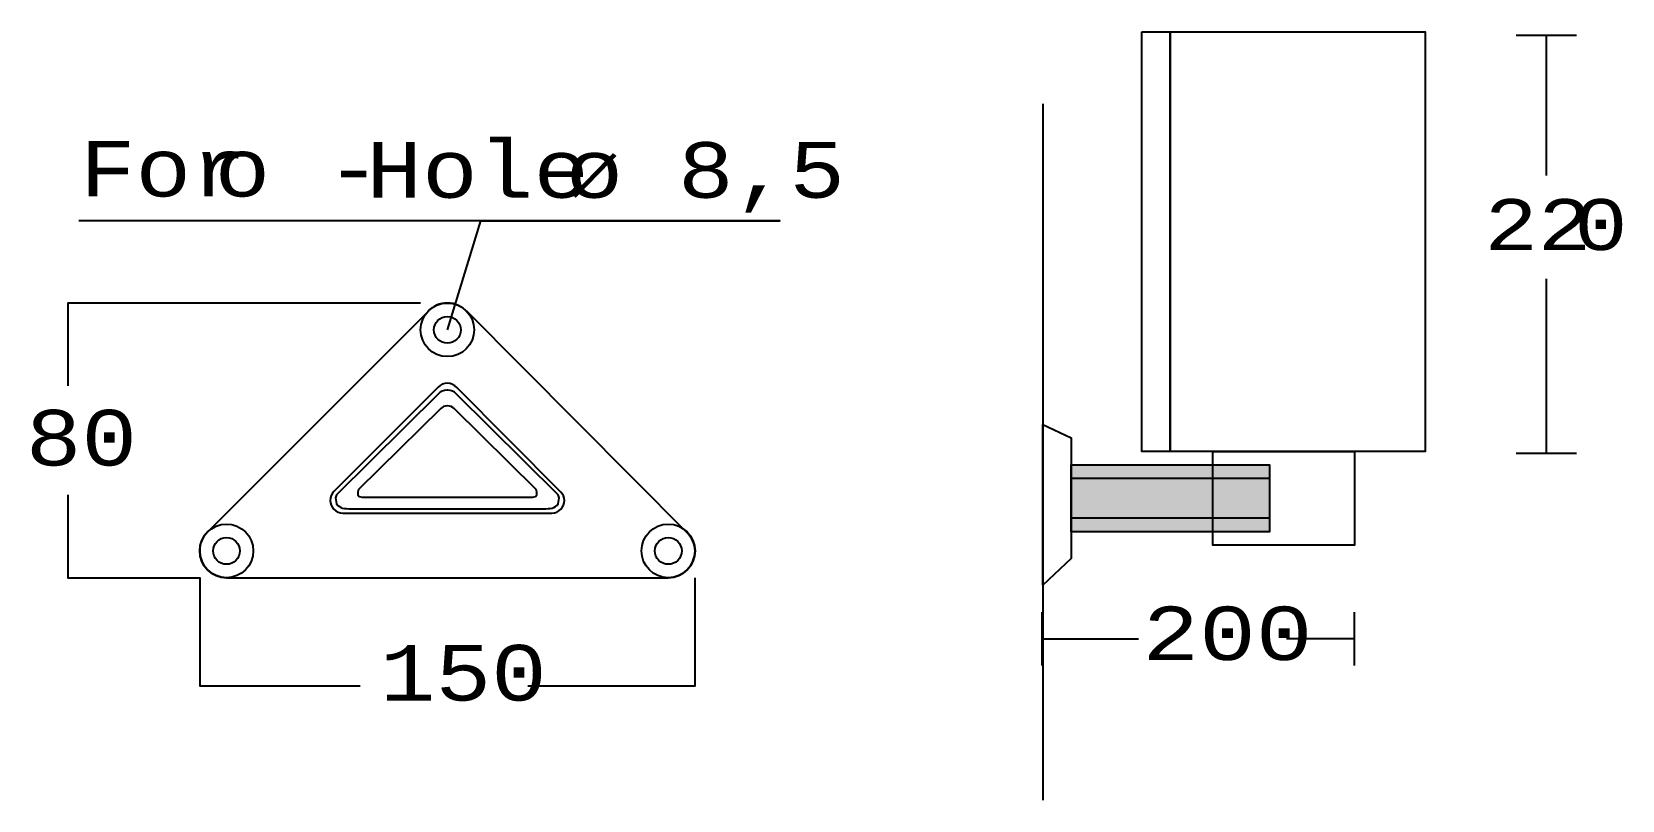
# Model space of a CAD drawing. Extents: x 5 to 295, y 0 to 140.
import ezdxf

# ---------------------------------------------------------------- set-up
doc = ezdxf.new("R2010")
doc.units = 0
doc.layers.add('LIVELLO_1', color=160, linetype='Continuous')
doc.styles.add('STD', font='txt')

# ---------------------------------------------------------------- blocks, each defined once
blk = doc.blocks.new('AI9-BLK1')
at = {"layer": 'LIVELLO_1'}
h = blk.add_hatch(color=255, dxfattribs=at)
h.dxf.hatch_style = 2
h.paths.add_polyline_path([(45.3, -8.99), (81.42, -8.99), (81.42, -21.18), (45.3, -21.18)])
at = {"layer": 'LIVELLO_1', "color": 7}
for p, q in [((126.35, 69.21), (137.34, 69.21)), ((131.85, 69.21), (131.85, 43.67)), ((40.13, 56.7), (40.13, -70.05)), ((131.85, 24.85), (131.85, -6.86)), ((126.35, -6.86), (137.34, -6.86)), ((40.03, -45.55), (40.03, -35.8)), ((96.9, -45.55), (96.9, -35.8)), ((40.03, -40.68), (57.57, -40.68)), ((96.9, -40.68), (84.52, -40.68))]:
    blk.add_line(p, q, dxfattribs=at)
for points in [[(58.2, 69.82), (63.36, 69.82), (63.36, -6.55), (58.2, -6.55)], [(63.36, 69.82), (109.8, 69.82), (109.8, -6.55), (63.36, -6.55)], [(40.15, -1.68), (45.3, -4.11), (45.3, -26.05), (40.15, -30.93)], [(71.1, -6.55), (96.9, -6.55), (96.9, -23.62), (71.1, -23.62)], [(45.3, -8.99), (81.42, -8.99), (81.42, -21.18), (45.3, -21.18)], [(45.3, -11.43), (81.42, -11.43), (81.42, -18.74), (45.3, -18.74)]]:
    blk.add_lwpolyline(points, close=True, dxfattribs=at)
for points in [[(-68.32, 15.57), (-62.22, 35.42), (-7.79, 35.42), (-135.43, 35.42)], [(-73.2, 20.45), (-137.45, 20.45), (-137.45, 5.37)], [(-137.45, -14.47), (-137.45, -29.55), (-113.44, -29.55), (-113.44, -49.26), (-84.18, -49.26)], [(-53.69, -49.26), (-23.2, -49.26), (-23.2, -29.55)]]:
    blk.add_lwpolyline(points, dxfattribs=at)
for centre, radius in [((-68.32, 15.57), 4.88), ((-68.32, 15.57), 2.44), ((-108.56, -24.67), 4.88), ((-28.08, -24.67), 4.88), ((-108.56, -24.67), 2.44), ((-28.08, -24.67), 2.44)]:
    blk.add_circle(centre, radius, dxfattribs=at)
for points, knots in [([(-64.68, 18.82), (-64.68, 18.82), (-24.56, -21.46), (-24.56, -21.46), (-23.81, -22.32), (-23.2, -23.44), (-23.2, -24.67), (-23.2, -27.36), (-25.39, -29.55), (-28.08, -29.55), (-28.08, -29.55), (-108.56, -29.55), (-108.56, -29.55), (-111.26, -29.55), (-113.44, -27.36), (-113.44, -24.67), (-113.44, -23.33), (-112.9, -22.11), (-112.02, -21.23), (-112.02, -21.23), (-71.85, 18.94), (-71.85, 18.94), (-70.96, 19.87), (-69.71, 20.45), (-68.32, 20.45), (-66.87, 20.45), (-65.58, 19.82), (-64.68, 18.82)], [0, 0, 0, 0, 1, 1, 1, 2, 2, 2, 3, 3, 3, 4, 4, 4, 5, 5, 5, 6, 6, 6, 7, 7, 7, 8, 8, 8, 9, 9, 9, 9]), ([(-66.6, 5.09), (-66.6, 5.09), (-47.64, -13.95), (-47.64, -13.95), (-47.28, -14.36), (-46.99, -14.89), (-46.99, -15.47), (-46.99, -16.74), (-48.02, -17.78), (-49.3, -17.78), (-49.3, -17.78), (-87.34, -17.78), (-87.34, -17.78), (-88.62, -17.78), (-89.65, -16.74), (-89.65, -15.47), (-89.65, -14.83), (-89.4, -14.26), (-88.98, -13.84), (-88.98, -13.84), (-69.99, 5.15), (-69.99, 5.15), (-69.57, 5.59), (-68.98, 5.86), (-68.32, 5.86), (-67.64, 5.86), (-67.02, 5.56), (-66.6, 5.09)], [0, 0, 0, 0, 1, 1, 1, 2, 2, 2, 3, 3, 3, 4, 4, 4, 5, 5, 5, 6, 6, 6, 7, 7, 7, 8, 8, 8, 9, 9, 9, 9]), ([(-68.24, 4.59), (-67.64, 4.59), (-67.1, 4.35), (-66.71, 3.94), (-66.71, 3.94), (-48.15, -14.49), (-48.15, -14.49), (-47.72, -15.35), (-48.15, -15.53), (-48.15, -16.1), (-48.79, -16.97), (-49.51, -17), (-50.86, -17), (-50.86, -17), (-68.2, -17), (-68.2, -17), (-68.2, -17), (-85.79, -17), (-85.79, -17), (-87.13, -17), (-87.85, -16.97), (-88.5, -16.1), (-88.5, -15.53), (-88.93, -15.35), (-88.5, -14.49), (-88.5, -14.49), (-69.93, 3.94), (-69.93, 3.94), (-69.55, 4.35), (-69.01, 4.59), (-68.41, 4.59), (-68.41, 4.59), (-68.24, 4.59), (-68.24, 4.59)], [0, 0, 0, 0, 1, 1, 1, 2, 2, 2, 3, 3, 3, 4, 4, 4, 5, 5, 5, 6, 6, 6, 7, 7, 7, 8, 8, 8, 9, 9, 9, 10, 10, 10, 11, 11, 11, 11]), ([(-68.28, 1.74), (-67.82, 1.74), (-67.4, 1.55), (-67.11, 1.24), (-67.11, 1.24), (-52.13, -13.52), (-52.13, -13.52), (-51.92, -14.17), (-51.88, -14.87), (-52.78, -14.87), (-52.78, -14.87), (-68.6, -14.87), (-68.6, -14.87), (-68.6, -14.87), (-83.86, -14.87), (-83.86, -14.87), (-84.76, -14.87), (-84.73, -14.17), (-84.51, -13.52), (-84.51, -13.52), (-69.54, 1.24), (-69.54, 1.24), (-69.24, 1.55), (-68.83, 1.74), (-68.36, 1.74), (-68.36, 1.74), (-68.28, 1.74), (-68.28, 1.74)], [0, 0, 0, 0, 1, 1, 1, 2, 2, 2, 3, 3, 3, 4, 4, 4, 5, 5, 5, 6, 6, 6, 7, 7, 7, 8, 8, 8, 9, 9, 9, 9])]:
    blk.add_open_spline(points, degree=3, knots=knots, dxfattribs=at)
at = {"layer": 'LIVELLO_1', "color": 7, "attachment_point": 1, "style": 'STD'}
for s, insert, char_height in [('\\fCourier|b0|i0;\\H10.1206;\\C7;For', (-135.28, 49.97), 10.1206), ('\\fCourier|b0|i0;\\H10.1206;\\C7;Hole', (-83.07, 49.74), 10.1206), ('\\fCourier|b0|i0;\\H10.1206;\\C7; ø 8,5', (-56.74, 49.74), 10.1206), ('\\fCourier|b0|i0;\\H10.1206;\\C7;o - ', (-110.73, 49.97), 10.1206), ('\\fCourier|b0|i0;\\H9.2689;\\W1.05;\\C7;22', (120.56, 39.37), 9.2689), ('\\fCourier|b0|i0;\\H9.2689;\\W1.05;\\C7;0', (136.93, 39.37), 9.2689), ('\\fCourier|b0|i0;\\H10.1206;\\C7;80', (-145.12, 1), 10.1206), ('\\fCourier|b0|i0;\\H9.7241;\\W1.06;\\C7;200', (58.29, -34.81), 9.7241), ('\\fCourier|b0|i0;\\H10.1206;\\C7;150', (-80.63, -41.79), 10.1206)]:
    blk.add_mtext(s, dxfattribs=dict(at, insert=insert, char_height=char_height))

msp = doc.modelspace()

# ---------------------------------------------------------------- block references
at = {"layer": 'LIVELLO_1', "color": 7}
msp.add_blockref('AI9-BLK1', (149.260312, 70.061873), dxfattribs=at)

doc.saveas('drawing.dxf')
